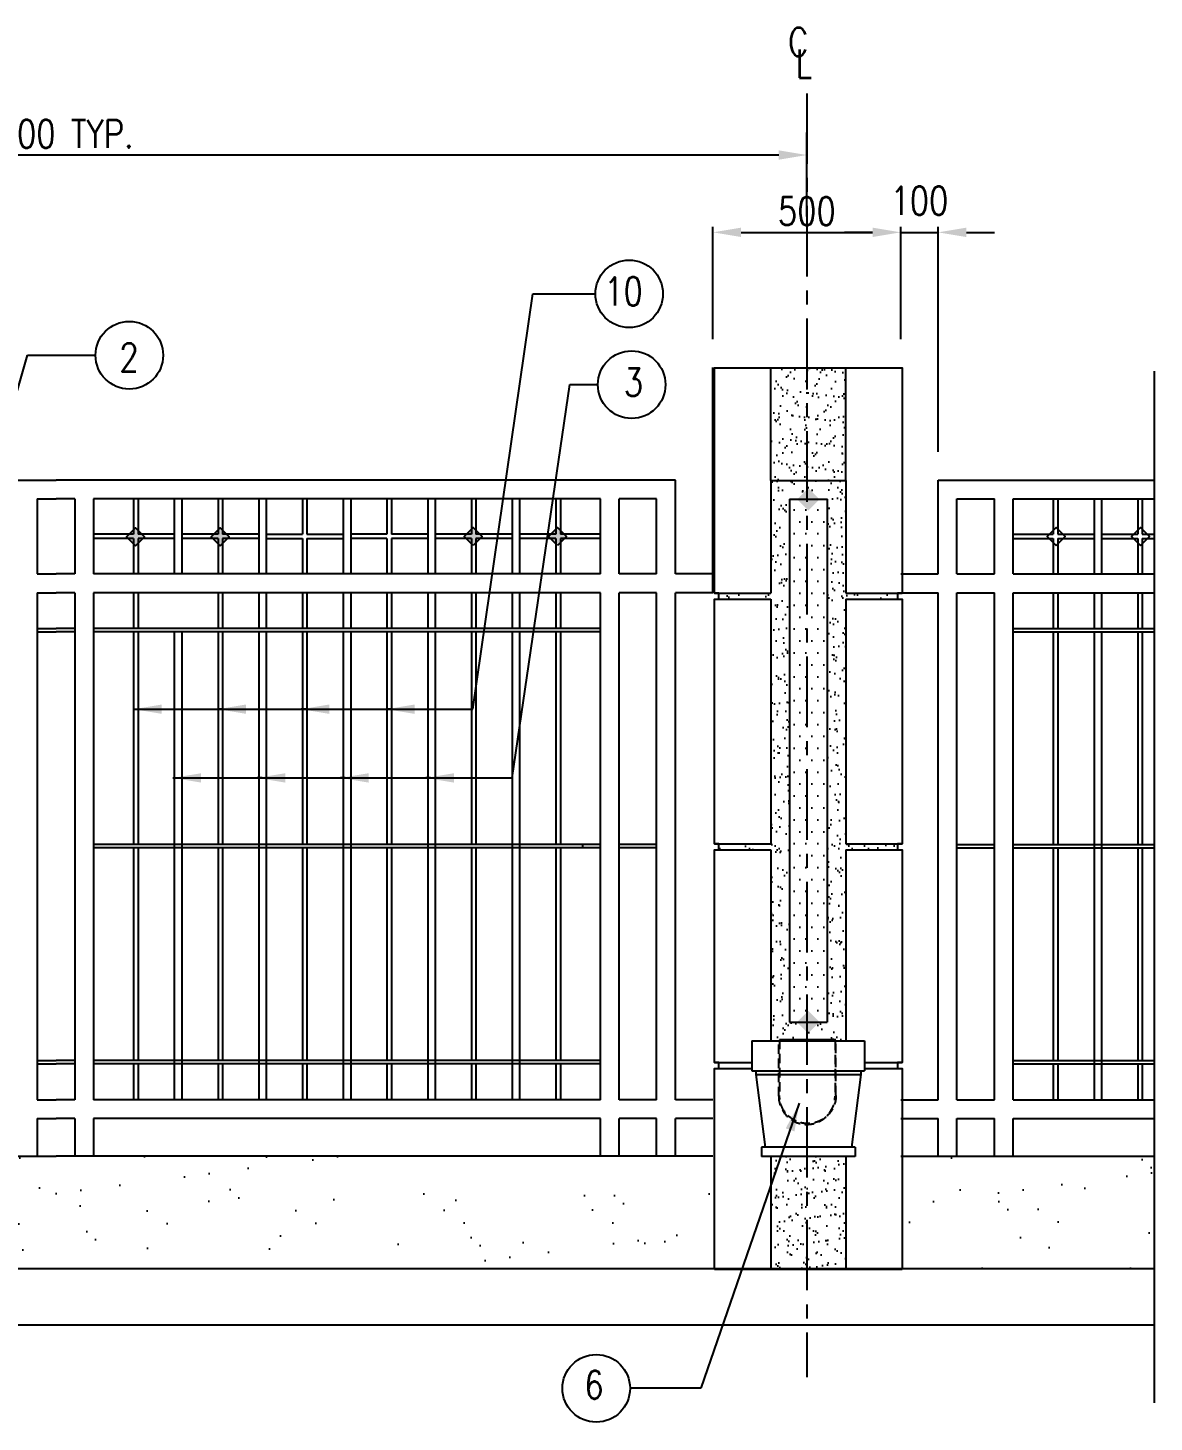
# Model space of a CAD drawing. Extents: x 17901 to 57070, y -1049 to 3900.
# Drawn here: x 25526 to 28526, y -197 to 3515 of the extents above; entities that cross this region are included whole.
import ezdxf

# ---------------------------------------------------------------- set-up
doc = ezdxf.new("R2010")
doc.units = 0
doc.header["$PDMODE"] = 3
doc.header["$PDSIZE"] = -1
doc.linetypes.add('CENTER', pattern=[2, 1.25, -0.25, 0.25, -0.25])
doc.linetypes.add('HIDDEN', pattern=[0.375, 0.25, -0.125])
doc.layers.get('0').update_dxf_attribs({"linetype": 'CONTINUOUS'})
doc.layers.get('DEFPOINTS').update_dxf_attribs({"linetype": 'CONTINUOUS'})
doc.layers.add('0-DIM', color=8, linetype='CONTINUOUS')
doc.layers.add('0-TEXT', color=7, linetype='CONTINUOUS')
doc.styles.add('30', font='romans.shx', dxfattribs={"width": 0.8, "height": 75})
doc.styles.get("Standard").update_dxf_attribs({"font": 'romans.shx', "width": 0.8})
doc.dimstyles.new('CALL', dxfattribs={"dimscale": 30, "dimtxt": 2.5, "dimasz": 2.5, "dimexe": 0.5, "dimexo": 2.5, "dimtad": 0, "dimdec": 0, "dimtxsty": 'STANDARD', "dimcen": 2.5, "dimclrd": 256, "dimclre": 256, "dimclrt": 7, "dimazin": 3, "dimtfac": 1, "dimtdec": 0, "dimtmove": 0, "dimatfit": 3, "dimtolj": 1, "dimtzin": 0})
doc.dimstyles.get("Standard").update_dxf_attribs({"dimscale": 30, "dimtxt": 2.5, "dimasz": 2.5, "dimexe": 0.5, "dimexo": 2.5, "dimtad": 1, "dimdec": 0, "dimtxsty": 'STANDARD', "dimcen": 2.5, "dimclrd": 256, "dimclre": 256, "dimclrt": 7, "dimazin": 3, "dimtfac": 1, "dimtdec": 0, "dimtmove": 0, "dimatfit": 3, "dimtolj": 1, "dimtzin": 0})
pattern_1 = [(142.5, (19597.385, -212.525), (1.60003, 48.94132), [0, -38.608, 0, -43.18, 0, -41.275]), (172.5, (19597.385, -212.525), (-44.95233, 71.6825), [0, -20.828, 0, -34.798, 0, -13.335]), (212.5, (19628.627, -212.525), (-79.09924, 0.14372), [0, -12.7, 0, -45.72, 0, -59.69]), (222.5, (19628.63, -212.525), (-76.35565, 22.29293), [0, -6.35, 0, -29.972, 0, -34.29])]

# ---------------------------------------------------------------- blocks, each defined once
blk = doc.blocks.new('*D6')
at = {"linetype": 'BYBLOCK'}
for p, q in [((23601.3, 3013.5), (23601.3, 3236.9)), ((27601.3, 3013.5), (27601.3, 3236.9)), ((27526.3, 3176.9), (23676.3, 3176.9))]:
    blk.add_line(p, q, dxfattribs=at)
for points in [[(23676.3, 3189.4), (23676.3, 3164.4), (23601.3, 3176.9)], [(27526.3, 3189.4), (27526.3, 3164.4), (27601.3, 3176.9)]]:
    blk.add_solid(points, dxfattribs=at)
at = {"layer": 'DEFPOINTS', "color": 0, "linetype": 'BYBLOCK'}
for p in [(23601.3, 3176.9), (23601.3, 2938.5), (27601.3, 2938.5)]:
    blk.add_point(p, dxfattribs=at)
at = {"color": 7, "linetype": 'BYBLOCK', "insert": (25601.3, 3233.2), "char_height": 75, "attachment_point": 5}
blk.add_mtext('\\A1;4000 TYP.', dxfattribs=at)
blk = doc.blocks.new('COL')
at = {"linetype": 'CONTINUOUS'}
h = blk.add_hatch(dxfattribs=at)
h.set_pattern_fill('AR-SAND', color=2, style=0)
h.set_pattern_definition([(37.5, (-37550.85, -212.525), (-1.60003, 48.941324), [0, -38.608, 0, -43.18, 0, -41.275]), (7.5, (-37550.85, -212.525), (44.95233, 71.68251), [0, -20.828, 0, -34.798, 0, -13.335]), (327.5, (-37582.093, -212.525), (79.099237, 0.14372), [0, -12.7, 0, -45.72, 0, -59.69]), (317.5, (-37582.09, -212.525), (76.35565, 22.29293), [0, -6.35, 0, -29.972, 0, -34.29])])
h.paths.add_polyline_path([(96.1, 2398.8), (-103.9, 2398.8), (-103.9, 2098.8), (96.1, 2098.8)])
h = blk.add_hatch(dxfattribs=at)
h.set_pattern_fill('AR-SAND', color=2, style=0)
h.set_pattern_definition(pattern_1)
h.paths.add_polyline_path([(-103.9, 1782.8), (-241.9, 1782.8), (-241.9, 1798.8), (-103.9, 1798.8), (-103.9, 2098.8), (96.1, 2098.8), (96.1, 1798.8), (234.1, 1798.8), (234.1, 1782.8), (96.1, 1782.8), (96.1, 1131.7), (234.1, 1131.7), (234.1, 1115.7), (96.1, 1115.7), (96.1, 606.8), (-103.9, 606.8), (-103.9, 1115.7), (-241.9, 1115.7), (-241.9, 1131.7), (-103.9, 1131.7)])
h.paths.add_polyline_path([(-53.9, 656.8), (46.1, 656.8), (46.1, 2048.8), (-53.9, 2048.8)], flags=16)
h = blk.add_hatch(dxfattribs=at)
h.set_pattern_fill('DOTS', color=256, scale=20, style=0)
h.set_pattern_definition([(180, (19597.385, -212.525), (-15.875, 31.75), [0, -31.75])])
h.paths.add_polyline_path([(-53.9, 2048.8), (-53.9, 656.8), (46.1, 656.8), (46.1, 2048.8)])
for points in [[(-3.9, 2018.8), (-33.9, 2048.8), (-3.9, 2078.8), (26.1, 2048.8)], [(-3.9, 686.8), (-33.9, 656.8), (-3.9, 626.8), (26.1, 656.8)]]:
    blk.add_hatch(color=2, dxfattribs=at).paths.add_polyline_path(points)
h = blk.add_hatch(dxfattribs=at)
h.set_pattern_fill('AR-SAND', color=2, style=0)
h.set_pattern_definition(pattern_1)
h.paths.add_polyline_path([(-103.9, -1.2), (96.1, -1.2), (96.1, 298.8), (-103.9, 298.8)])
at = {"color": 2}
for p, q in [((-103.9, 2098.8), (-103.9, 2398.8)), ((96.1, 2098.8), (96.1, 2398.8)), ((-103.9, 2098.8), (-103.9, 1798.8)), ((96.1, 2098.8), (-103.9, 2098.8)), ((96.1, 2098.8), (96.1, 1798.8)), ((-53.9, 2048.8), (-53.9, 656.8)), ((46.1, 2048.8), (-53.9, 2048.8)), ((46.1, 2048.8), (46.1, 656.8)), ((-103.9, 1798.8), (-253.9, 1798.8)), ((-103.9, 1782.8), (-253.9, 1782.8)), ((-103.9, 1782.8), (-103.9, 1131.7)), ((246.1, 1798.8), (96.1, 1798.8)), ((96.1, 1782.8), (96.1, 1131.7)), ((246.1, 1782.8), (96.1, 1782.8)), ((-103.9, 1131.7), (-253.9, 1131.7)), ((-103.9, 1115.7), (-253.9, 1115.7)), ((-103.9, 1115.7), (-103.9, 606.8)), ((246.1, 1131.7), (96.1, 1131.7)), ((96.1, 1115.7), (96.1, 606.8)), ((246.1, 1115.7), (96.1, 1115.7)), ((46.1, 656.8), (-53.9, 656.8)), ((46.1, 656.8), (-53.9, 656.8)), ((146.1, 606.8), (-153.9, 606.8)), ((-153.9, 606.8), (-153.9, 526.8)), ((146.1, 606.8), (146.1, 526.8)), ((-153.9, 548.8), (-253.9, 548.8)), ((-153.9, 532.8), (-253.9, 532.8)), ((146.1, 526.8), (-153.9, 526.8)), ((-143.9, 526.8), (-143.9, 516.8)), ((136.1, 526.8), (136.1, 516.8)), ((246.1, 548.8), (146.1, 548.8)), ((246.1, 532.8), (146.1, 532.8)), ((-143.9, 516.8), (-119.1, 323.8)), ((136.1, 516.8), (-143.9, 516.8)), ((136.1, 516.8), (111.2, 323.8)), ((-128.9, 323.8), (121.1, 323.8)), ((-128.9, 323.8), (-128.9, 298.8)), ((-128.9, 298.8), (121.1, 298.8)), ((-103.9, 298.8), (-103.9, -1.2)), ((96.1, 298.8), (96.1, -1.2)), ((121.1, 323.8), (121.1, 298.8)), ((246.1, -1.2), (-253.9, -1.2))]:
    blk.add_line(p, q, dxfattribs=at)
at = {"color": 4}
blk.add_lwpolyline([(246.1, -1.2), (246.1, 532.8), (234.1, 532.8), (234.1, 548.8), (246.1, 548.8), (246.1, 1115.7), (234.1, 1115.7), (234.1, 1131.7), (246.1, 1131.7), (246.1, 1782.8), (234.1, 1782.8), (234.1, 1798.8), (246.1, 1798.8), (246.1, 2398.8), (-253.9, 2398.8), (-253.9, 1798.8), (-241.9, 1798.8), (-241.9, 1782.8), (-253.9, 1782.8), (-253.9, 1131.7), (-241.9, 1131.7), (-241.9, 1115.7), (-253.9, 1115.7), (-253.9, 548.8), (-241.9, 548.8), (-241.9, 532.8), (-253.9, 532.8), (-253.9, -1.2)], dxfattribs=at)
at = {"layer": '0-DIM', "linetype": 'HIDDEN', "ltscale": 100}
for p, q in [((-77.5, 461.5), (-77.5, 609.5)), ((72.7, 609.5), (72.7, 461.5))]:
    blk.add_line(p, q, dxfattribs=at)
at = {"layer": '0-DIM'}
blk.add_line((-77.5, 609.5), (72.7, 609.5), dxfattribs=at)
at = {"layer": '0-DIM', "linetype": 'HIDDEN', "ltscale": 100}
blk.add_arc((-2.4, 461.5), 75.1, 180, 0, dxfattribs=at)
blk = doc.blocks.new('A$C6A4774B1')
at = {"layer": '0-TEXT', "style": '30', "width": 0.8}
for s, p in [('C', (-8.6, 57.6)), ('L', (12, 0))]:
    blk.add_text(s, height=75, dxfattribs=at).set_placement(p)
blk = doc.blocks.new('*D43')
at = {"linetype": 'BYBLOCK'}
for p, q in [((27776.3, 2971), (27701.3, 2971)), ((27851.3, 2686.3), (27851.3, 2986)), ((27851.3, 2971), (27951.3, 2971)), ((27851.3, 2971), (27951.3, 2971)), ((27951.3, 2386.3), (27951.3, 2986)), ((28026.3, 2971), (28101.3, 2971))]:
    blk.add_line(p, q, dxfattribs=at)
for points in [[(27776.3, 2983.5), (27776.3, 2958.5), (27851.3, 2971)], [(28026.3, 2983.5), (28026.3, 2958.5), (27951.3, 2971)]]:
    blk.add_solid(points, dxfattribs=at)
at = {"layer": 'DEFPOINTS', "color": 0, "linetype": 'BYBLOCK'}
for p in [(27951.3, 2971), (27851.3, 2611.3), (27951.3, 2311.3)]:
    blk.add_point(p, dxfattribs=at)
at = {"color": 7, "linetype": 'BYBLOCK', "insert": (27901.3, 3055.4), "char_height": 75, "attachment_point": 5}
blk.add_mtext('\\A1;100', dxfattribs=at)
blk = doc.blocks.new('*D44')
at = {"linetype": 'BYBLOCK'}
for p, q in [((27351.3, 2686.3), (27351.3, 2986)), ((27426.3, 2971), (27776.3, 2971)), ((27851.3, 2686.3), (27851.3, 2986))]:
    blk.add_line(p, q, dxfattribs=at)
for points in [[(27426.3, 2983.5), (27426.3, 2958.5), (27351.3, 2971)], [(27776.3, 2983.5), (27776.3, 2958.5), (27851.3, 2971)]]:
    blk.add_solid(points, dxfattribs=at)
at = {"layer": 'DEFPOINTS', "color": 0, "linetype": 'BYBLOCK'}
for p in [(27851.3, 2971), (27351.3, 2611.3), (27851.3, 2611.3)]:
    blk.add_point(p, dxfattribs=at)
at = {"color": 7, "linetype": 'BYBLOCK', "insert": (27601.3, 3027.3), "char_height": 75, "attachment_point": 5}
blk.add_mtext('\\A1;500', dxfattribs=at)
blk = doc.blocks.new('A$C34692B1F')
at = {"layer": '0-DIM', "linetype": 'HIDDEN', "ltscale": 100}
for p, q in [((0, 75.1), (0, 223.1)), ((150.2, 223.1), (150.2, 75.1))]:
    blk.add_line(p, q, dxfattribs=at)
blk.add_arc((75.1, 75.1), 75.1, 180, 0, dxfattribs=at)

msp = doc.modelspace()

# ---------------------------------------------------------------- hatches: boundary and pattern name
at = {"linetype": 'CONTINUOUS'}
h = msp.add_hatch(color=256, dxfattribs=at)
h.paths.add_polyline_path([(26937.4, 2137), (26913.3, 2161.1), (26937.4, 2185.1), (26961.4, 2161.1)])
h.paths.add_polyline_path([(26712.4, 2137), (26688.3, 2161.1), (26712.4, 2185.1), (26736.4, 2161.1)])
h.paths.add_polyline_path([(26038.3, 2136.2), (26062.4, 2160.3), (26038.3, 2184.3), (26014.3, 2160.3)])
h.paths.add_polyline_path([(25813.3, 2136.2), (25837.4, 2160.3), (25813.3, 2184.3), (25789.3, 2160.3)])
h = msp.add_hatch(dxfattribs=at)
h.set_pattern_fill('AR-SAND', color=2, scale=5, style=0)
h.paths.add_polyline_path([(19351.3, 211.3), (19351.3, 511.3), (19040.7, 511.3), (19040.7, 211.3)])
h.paths.add_polyline_path([(28526.4, 211.3), (28526.4, 511.3), (27851.3, 511.3), (27851.3, 211.3)])
h = msp.add_hatch(dxfattribs=at)
h.set_pattern_fill('AR-SAND', color=2, scale=5, style=0)
h.paths.add_polyline_path([(27351.3, 211.3), (27351.3, 511.3), (25601.3, 511.3), (23851.3, 511.3), (23851.3, 211.3)])
h.paths.add_polyline_path([(21601.3, 511.3), (19851.3, 511.3), (19851.3, 211.3), (21601.3, 211.3), (23351.3, 211.3), (23351.3, 511.3)])
h.paths.add_polyline_path([(20062.6, 237.8), (20828.7, 237.8), (20828.7, 350.3), (20062.6, 350.3)], flags=24)

# ---------------------------------------------------------------- linework, layer by layer
at = {"color": 2}
for p, q in [((27351.3, 2011.3), (27351.3, 2611.3)), ((25807.8, 2261.3), (25807.8, 2167.3)), ((25819.8, 2261.3), (25819.8, 2167.3)), ((25916.3, 2261.3), (25916.3, 2061.3)), ((25936.3, 2261.3), (25936.3, 2061.3)), ((26032.8, 2261.3), (26032.8, 2167.3)), ((26044.8, 2261.3), (26044.8, 2167.3)), ((26141.3, 2261.3), (26141.3, 2061.3)), ((26161.3, 2261.3), (26161.3, 2061.3)), ((26257.8, 2261.3), (26257.8, 2167.3)), ((26269.8, 2261.3), (26269.8, 2167.3)), ((26366.3, 2261.3), (26366.3, 2061.3)), ((26386.3, 2261.3), (26386.3, 2061.3)), ((26482.8, 2261.3), (26482.8, 2167.3)), ((26494.8, 2261.3), (26494.8, 2167.3)), ((26591.3, 2261.3), (26591.3, 2061.3)), ((26611.3, 2261.3), (26611.3, 2061.3)), ((26707.8, 2261.3), (26707.8, 2167.3)), ((26719.8, 2261.3), (26719.8, 2167.3)), ((26816.3, 2261.3), (26816.3, 2061.3)), ((26836.3, 2261.3), (26836.3, 2061.3)), ((26932.8, 2261.3), (26932.8, 2167.3)), ((26944.8, 2261.3), (26944.8, 2167.3)), ((28257.8, 2261.3), (28257.8, 2167.3)), ((28269.8, 2261.3), (28269.8, 2167.3)), ((28366.3, 2261.3), (28366.3, 2061.3)), ((28386.3, 2261.3), (28386.3, 2061.3)), ((28482.8, 2261.3), (28482.8, 2167.3)), ((28494.8, 2261.3), (28494.8, 2167.3)), ((25807.8, 2167.3), (25701.3, 2167.3)), ((25807.8, 2155.3), (25701.3, 2155.3)), ((25807.8, 2155.3), (25807.8, 2061.3)), ((25916.3, 2167.3), (25819.8, 2167.3)), ((25916.3, 2155.3), (25819.8, 2155.3)), ((25819.8, 2155.3), (25819.8, 2061.3)), ((26032.8, 2167.3), (25936.3, 2167.3)), ((26032.8, 2155.3), (25936.3, 2155.3)), ((26032.8, 2155.3), (26032.8, 2061.3)), ((26141.3, 2167.3), (26044.8, 2167.3)), ((26044.8, 2155.3), (26044.8, 2061.3)), ((26141.3, 2155.3), (26044.8, 2155.3)), ((26161.3, 2167.3), (26257.8, 2167.3)), ((26161.3, 2155.3), (26257.8, 2155.3)), ((26257.8, 2155.3), (26257.8, 2061.3)), ((26269.8, 2167.3), (26366.3, 2167.3)), ((26269.8, 2155.3), (26269.8, 2061.3)), ((26269.8, 2155.3), (26366.3, 2155.3)), ((26482.8, 2167.3), (26386.3, 2167.3)), ((26482.8, 2155.3), (26386.3, 2155.3)), ((26482.8, 2155.3), (26482.8, 2061.3)), ((26591.3, 2167.3), (26494.8, 2167.3)), ((26494.8, 2155.3), (26494.8, 2061.3)), ((26591.3, 2155.3), (26494.8, 2155.3)), ((26707.8, 2167.3), (26611.3, 2167.3)), ((26707.8, 2155.3), (26611.3, 2155.3)), ((26707.8, 2155.3), (26707.8, 2061.3)), ((26816.3, 2167.3), (26719.8, 2167.3)), ((26719.8, 2155.3), (26719.8, 2061.3)), ((26816.3, 2155.3), (26719.8, 2155.3)), ((26932.8, 2167.3), (26836.3, 2167.3)), ((26932.8, 2155.3), (26836.3, 2155.3)), ((26932.8, 2155.3), (26932.8, 2061.3)), ((27051.3, 2167.3), (26944.8, 2167.3)), ((27051.3, 2155.3), (26944.8, 2155.3)), ((26944.8, 2155.3), (26944.8, 2061.3)), ((28151.3, 2167.3), (28257.8, 2167.3)), ((28151.3, 2155.3), (28257.8, 2155.3)), ((28257.8, 2155.3), (28257.8, 2061.3)), ((28269.8, 2167.3), (28366.3, 2167.3)), ((28269.8, 2155.3), (28269.8, 2061.3)), ((28269.8, 2155.3), (28366.3, 2155.3)), ((28386.3, 2167.3), (28482.8, 2167.3)), ((28386.3, 2155.3), (28482.8, 2155.3)), ((28482.8, 2155.3), (28482.8, 2061.3)), ((28494.8, 2167.3), (28526.4, 2167.3)), ((28494.8, 2155.3), (28494.8, 2061.3)), ((28494.8, 2155.3), (28526.4, 2155.3)), ((25807.8, 2011.3), (25807.8, 1915.8)), ((25819.8, 2011.3), (25819.8, 1915.8)), ((26032.8, 2011.3), (26032.8, 1915.8)), ((26044.8, 2011.3), (26044.8, 1915.8)), ((26141.3, 2011.3), (26141.3, 1915.8)), ((26161.3, 2011.3), (26161.3, 1915.8)), ((26257.8, 2011.3), (26257.8, 1915.8)), ((26269.8, 2011.3), (26269.8, 1915.8)), ((26366.3, 2011.3), (26366.3, 1915.8)), ((26386.3, 2011.3), (26386.3, 1915.8)), ((26482.8, 2011.3), (26482.8, 1915.8)), ((26494.8, 2011.3), (26494.8, 1915.8)), ((26591.3, 2011.3), (26591.3, 1915.8)), ((26611.3, 2011.3), (26611.3, 1915.8)), ((26707.8, 2011.3), (26707.8, 1915.8)), ((26719.8, 2011.3), (26719.8, 1915.8)), ((26816.3, 2011.3), (26816.3, 1915.8)), ((26836.3, 2011.3), (26836.3, 1915.8)), ((26932.8, 2011.3), (26932.8, 1915.8)), ((26944.8, 2011.3), (26944.8, 1915.8)), ((28257.8, 2011.3), (28257.8, 1915.8)), ((28269.8, 2011.3), (28269.8, 1915.8)), ((28366.3, 2011.3), (28366.3, 1915.8)), ((28386.3, 2011.3), (28386.3, 1915.8)), ((28482.8, 2011.3), (28482.8, 1915.8)), ((28494.8, 2011.3), (28494.8, 1915.8)), ((25551.3, 1915.8), (25601.3, 1915.8)), ((25551.3, 1906.8), (25601.3, 1906.8)), ((25651.3, 1915.8), (25601.3, 1915.8)), ((25651.3, 1906.8), (25601.3, 1906.8)), ((27051.3, 1915.8), (25701.3, 1915.8)), ((27051.3, 1906.8), (25701.3, 1906.8)), ((25807.8, 1906.8), (25807.8, 1340.7)), ((25819.8, 1906.8), (25819.8, 1340.7)), ((25916.3, 1906.8), (25916.3, 661.3)), ((25936.3, 1906.8), (25936.3, 661.3)), ((26032.8, 1906.8), (26032.8, 1340.7)), ((26044.8, 1906.8), (26044.8, 1340.7)), ((26141.3, 1906.8), (26141.3, 661.3)), ((26161.3, 1906.8), (26161.3, 661.3)), ((26257.8, 1906.8), (26257.8, 1340.7)), ((26269.8, 1906.8), (26269.8, 1340.7)), ((26366.3, 1906.8), (26366.3, 661.3)), ((26386.3, 1906.8), (26386.3, 661.3)), ((26482.8, 1906.8), (26482.8, 1340.7)), ((26494.8, 1906.8), (26494.8, 1340.7)), ((26591.3, 1906.8), (26591.3, 661.3)), ((26611.3, 1906.8), (26611.3, 661.3)), ((26707.8, 1906.8), (26707.8, 1340.7)), ((26719.8, 1906.8), (26719.8, 1340.7)), ((26816.3, 1906.8), (26816.3, 661.3)), ((26836.3, 1906.8), (26836.3, 661.3)), ((26932.8, 1906.8), (26932.8, 1340.7)), ((26944.8, 1906.8), (26944.8, 1340.7)), ((28151.3, 1915.8), (28526.4, 1915.8)), ((28151.3, 1906.8), (28526.4, 1906.8)), ((28257.8, 1906.8), (28257.8, 1340.7)), ((28269.8, 1906.8), (28269.8, 1340.7)), ((28366.3, 1906.8), (28366.3, 661.3)), ((28386.3, 1906.8), (28386.3, 661.3)), ((28482.8, 1906.8), (28482.8, 1340.7)), ((28494.8, 1906.8), (28494.8, 1340.7)), ((27051.3, 1340.7), (25701.3, 1340.7)), ((27003.9, 1340.7), (27003.9, 1331.7)), ((27201.3, 1340.7), (27101.3, 1340.7)), ((28001.3, 1340.7), (28101.3, 1340.7)), ((28151.3, 1340.7), (28526.4, 1340.7)), ((27051.3, 1331.7), (25701.3, 1331.7)), ((25807.8, 1331.7), (25807.8, 765.8)), ((25819.8, 1331.7), (25819.8, 765.8)), ((26032.8, 1331.7), (26032.8, 765.8)), ((26044.8, 1331.7), (26044.8, 765.8)), ((26257.8, 1331.7), (26257.8, 765.8)), ((26269.8, 1331.7), (26269.8, 765.8)), ((26482.8, 1331.7), (26482.8, 765.8)), ((26494.8, 1331.7), (26494.8, 765.8)), ((26707.8, 1331.7), (26707.8, 765.8)), ((26719.8, 1331.7), (26719.8, 765.8)), ((26932.8, 1331.7), (26932.8, 765.8)), ((26944.8, 1331.7), (26944.8, 765.8)), ((27201.3, 1331.7), (27101.3, 1331.7)), ((28001.3, 1331.7), (28101.3, 1331.7)), ((28151.3, 1331.7), (28526.4, 1331.7)), ((28257.8, 1331.7), (28257.8, 765.8)), ((28269.8, 1331.7), (28269.8, 765.8)), ((28482.8, 1331.7), (28482.8, 765.8)), ((28494.8, 1331.7), (28494.8, 765.8)), ((25551.3, 765.8), (25601.3, 765.8)), ((25551.3, 756.8), (25601.3, 756.8)), ((25651.3, 765.8), (25601.3, 765.8)), ((25651.3, 756.8), (25601.3, 756.8)), ((27051.3, 765.8), (25701.3, 765.8)), ((27051.3, 756.8), (25701.3, 756.8)), ((25807.8, 756.8), (25807.8, 661.3)), ((25819.8, 756.8), (25819.8, 661.3)), ((26032.8, 756.8), (26032.8, 661.3)), ((26044.8, 756.8), (26044.8, 661.3)), ((26257.8, 756.8), (26257.8, 661.3)), ((26269.8, 756.8), (26269.8, 661.3)), ((26482.8, 756.8), (26482.8, 661.3)), ((26494.8, 756.8), (26494.8, 661.3)), ((26707.8, 756.8), (26707.8, 661.3)), ((26719.8, 756.8), (26719.8, 661.3)), ((26932.8, 756.8), (26932.8, 661.3)), ((26944.8, 756.8), (26944.8, 661.3)), ((28151.3, 765.8), (28526.4, 765.8)), ((28151.3, 756.8), (28526.4, 756.8)), ((28257.8, 756.8), (28257.8, 661.3)), ((28269.8, 756.8), (28269.8, 661.3)), ((28482.8, 756.8), (28482.8, 661.3)), ((28494.8, 756.8), (28494.8, 661.3))]:
    msp.add_line(p, q, dxfattribs=at)
for p, q in [((28526.4, 2601.1), (28526.4, -145.7)), ((23951.3, 2311.3), (25601.3, 2311.3)), ((27251.3, 2311.3), (25601.3, 2311.3)), ((27251.3, 2061.3), (27251.3, 2311.3)), ((27951.3, 2311.3), (28526.4, 2311.3)), ((27951.3, 2061.3), (27951.3, 2311.3)), ((25551.3, 2261.3), (25551.3, 2061.3)), ((25551.3, 2261.3), (25601.3, 2261.3)), ((25651.3, 2261.3), (25601.3, 2261.3)), ((25651.3, 2261.3), (25651.3, 2061.3)), ((27051.3, 2261.3), (25701.3, 2261.3)), ((25701.3, 2261.3), (25701.3, 2061.3)), ((27051.3, 2061.3), (27051.3, 2261.3)), ((27101.3, 2061.3), (27101.3, 2261.3)), ((27201.3, 2261.3), (27101.3, 2261.3)), ((27201.3, 2061.3), (27201.3, 2261.3)), ((28001.3, 2061.3), (28001.3, 2261.3)), ((28001.3, 2261.3), (28101.3, 2261.3)), ((28101.3, 2061.3), (28101.3, 2261.3)), ((28151.3, 2261.3), (28526.4, 2261.3)), ((28151.3, 2061.3), (28151.3, 2261.3)), ((25551.3, 2061.3), (25601.3, 2061.3)), ((25651.3, 2061.3), (25601.3, 2061.3)), ((27051.3, 2061.3), (25701.3, 2061.3)), ((27201.3, 2061.3), (27101.3, 2061.3)), ((27351.3, 2061.3), (27251.3, 2061.3)), ((27851.3, 2061.3), (27951.3, 2061.3)), ((28001.3, 2061.3), (28101.3, 2061.3)), ((28151.3, 2061.3), (28526.4, 2061.3)), ((25551.3, 2011.3), (25551.3, 661.3)), ((25551.3, 2011.3), (25601.3, 2011.3)), ((25651.3, 2011.3), (25601.3, 2011.3)), ((25651.3, 2011.3), (25651.3, 661.3)), ((25701.3, 2011.3), (25701.3, 661.3)), ((27051.3, 2011.3), (25701.3, 2011.3)), ((27051.3, 661.3), (27051.3, 2011.3)), ((27101.3, 661.3), (27101.3, 2011.3)), ((27201.3, 2011.3), (27101.3, 2011.3)), ((27201.3, 661.3), (27201.3, 2011.3)), ((27251.3, 661.3), (27251.3, 2011.3)), ((27351.3, 2011.3), (27251.3, 2011.3)), ((27851.3, 2011.3), (27951.3, 2011.3)), ((27951.3, 661.3), (27951.3, 2011.3)), ((28001.3, 661.3), (28001.3, 2011.3)), ((28001.3, 2011.3), (28101.3, 2011.3)), ((28101.3, 661.3), (28101.3, 2011.3)), ((28151.3, 661.3), (28151.3, 2011.3)), ((28151.3, 2011.3), (28526.4, 2011.3)), ((25551.3, 661.3), (25601.3, 661.3)), ((25651.3, 661.3), (25601.3, 661.3)), ((27051.3, 661.3), (25701.3, 661.3)), ((27201.3, 661.3), (27101.3, 661.3)), ((27351.3, 661.3), (27251.3, 661.3)), ((27851.3, 661.3), (27951.3, 661.3)), ((28001.3, 661.3), (28101.3, 661.3)), ((28151.3, 661.3), (28526.4, 661.3)), ((25551.3, 611.3), (25551.3, 511.3)), ((25551.3, 611.3), (25601.3, 611.3)), ((25651.3, 611.3), (25601.3, 611.3)), ((25651.3, 611.3), (25651.3, 511.3)), ((27051.3, 611.3), (25701.3, 611.3)), ((25701.3, 611.3), (25701.3, 511.3)), ((27051.3, 511.3), (27051.3, 611.3)), ((27101.3, 511.3), (27101.3, 611.3)), ((27201.3, 611.3), (27101.3, 611.3)), ((27201.3, 511.3), (27201.3, 611.3)), ((27251.3, 511.3), (27251.3, 611.3)), ((27351.3, 611.3), (27251.3, 611.3)), ((27851.3, 611.3), (27951.3, 611.3)), ((27951.3, 511.3), (27951.3, 611.3)), ((28001.3, 511.3), (28001.3, 611.3)), ((28001.3, 611.3), (28101.3, 611.3)), ((28101.3, 511.3), (28101.3, 611.3)), ((28151.3, 611.3), (28526.4, 611.3)), ((28151.3, 511.3), (28151.3, 611.3)), ((23851.3, 511.3), (25601.3, 511.3)), ((27351.3, 511.3), (25601.3, 511.3)), ((27851.3, 511.3), (28526.4, 511.3)), ((28526.4, 211.3), (21601.3, 211.3))]:
    msp.add_line(p, q)
at = {"color": 5}
msp.add_line((28526.4, 61.3), (21601.3, 61.3), dxfattribs=at)
at = {"color": 2}
for points in [[(25813.3, 2136.2), (25837.4, 2160.3), (25813.3, 2184.3), (25789.3, 2160.3)], [(26038.3, 2136.2), (26062.4, 2160.3), (26038.3, 2184.3), (26014.3, 2160.3)], [(26712.4, 2137), (26688.3, 2161.1), (26712.4, 2185.1), (26736.4, 2161.1)], [(26937.4, 2137), (26913.3, 2161.1), (26937.4, 2185.1), (26961.4, 2161.1)], [(28265.3, 2137), (28289.4, 2161.1), (28265.3, 2185.1), (28241.3, 2161.1)], [(28490.3, 2137), (28514.4, 2161.1), (28490.3, 2185.1), (28466.3, 2161.1)]]:
    msp.add_lwpolyline(points, close=True, dxfattribs=at)
at = {"layer": '0-DIM', "linetype": 'CENTER', "ltscale": 150}
msp.add_line((27601.3, 3341.2), (27601.3, -77.5), dxfattribs=at)
at = {"layer": '0-DIM'}
for p, q in [((26045.5, 1701.2), (26032.8, 1701.2)), ((26032.8, 1701.2), (26333.8, 1701.2)), ((26107.8, 1701.2), (26303.4, 1701.2)), ((26267.2, 1701.2), (26254.5, 1701.2)), ((26494.3, 1701.2), (26481.6, 1701.2)), ((26150.1, 1518.2), (26137.4, 1518.2)), ((26137.4, 1518.2), (26438.4, 1518.2)), ((26212.4, 1518.2), (26408, 1518.2)), ((26371.8, 1518.2), (26359.1, 1518.2)), ((26598.8, 1518.2), (26586.1, 1518.2))]:
    msp.add_line(p, q, dxfattribs=at)
for points in [[(26107.8, 1688.7), (26107.8, 1713.7), (26032.8, 1701.2)], [(26329.5, 1688.7), (26329.5, 1713.7), (26254.5, 1701.2)], [(26556.6, 1688.7), (26556.6, 1713.7), (26481.6, 1701.2)], [(26212.4, 1505.7), (26212.4, 1530.7), (26137.4, 1518.2)], [(26434.1, 1505.7), (26434.1, 1530.7), (26359.1, 1518.2)], [(26661.1, 1505.7), (26661.1, 1530.7), (26586.1, 1518.2)]]:
    msp.add_solid(points, dxfattribs=at)
at = {"layer": '0-TEXT', "color": 8}
for centre in [(27128.1, 2807.3), (25796.5, 2643.8), (27134.6, 2565.5), (27040.3, -107.3)]:
    msp.add_circle(centre, 90, dxfattribs=at)

# ---------------------------------------------------------------- block references
at = {"xscale": -1}
msp.add_blockref('COL', (27601.3, 211.3), dxfattribs=at)
at = {"layer": '0-DIM'}
msp.add_blockref('A$C34692B1F', (27526.3, 595.5), dxfattribs=at)
at = {"layer": '0-TEXT'}
msp.add_blockref('A$C6A4774B1', (27559.9, 3382.9), dxfattribs=at)

# ---------------------------------------------------------------- texts
at = {"layer": '0-DIM', "color": 7, "insert": (26916.7, 2510.8), "char_height": 75, "attachment_point": 4}
msp.add_mtext('\\A1;', dxfattribs=at)
at = {"layer": '0-TEXT', "style": '30', "width": 0.8}
for s, p in [('10', (27061.5, 2776.4)), ('2', (25770.2, 2600.7)), ('3', (27113.8, 2534.6)), ('6', (27008.7, -135.5))]:
    msp.add_text(s, height=75, dxfattribs=at).set_placement(p)

# ---------------------------------------------------------------- dimensions: what is measured, and where the dimension line sits
at = {"layer": '0-DIM'}
dim = msp.add_linear_dim(base=(23601.3, 3176.9), p1=(27601.3, 2938.5), p2=(23601.3, 2938.5), text='<> TYP.', dimstyle='STANDARD', override={"dimscale": 30, "dimtxt": 2.5, "dimasz": 2.5, "dimexe": 2, "dimexo": 2.5, "dimgap": 0.625, "dimtad": 1, "dimtih": 0, "dimtoh": 0, "dimdec": 0, "dimzin": 8, "dimcen": 2.5, "dimclrd": 256, "dimclre": 256, "dimclrt": 7, "dimtdec": 0, "dimtofl": 1}, dxfattribs=at)
dim.commit()
dim.dimension.update_dxf_attribs({"geometry": '*D6', "text_midpoint": (25601.3, 3233.2)})
for base, p1, p2, picture, middle in [((27951.3, 2971), (27851.3, 2611.3), (27951.3, 2311.3), '*D43', (27901.3, 3055.4)), ((27851.3, 2971), (27351.3, 2611.3), (27851.3, 2611.3), '*D44', (27601.3, 3027.3))]:
    dim = msp.add_linear_dim(base=base, p1=p1, p2=p2, dimstyle='CALL', override={"dimtad": 1}, dxfattribs=at)
    dim.commit()
    dim.dimension.update_dxf_attribs({"geometry": picture, "text_midpoint": middle})

# ---------------------------------------------------------------- leaders
for points in [[(25807.9, 1701.2), (26711.6, 1701.2), (26871.6, 2807.3), (27038.1, 2807.3)], [(25912.4, 1518.2), (26816.2, 1518.2), (26969.6, 2565.5), (27044.6, 2565.5)]]:
    msp.add_leader(points, dimstyle='CALL', override={"dimtad": 1}, dxfattribs=at)
for points in [[(24982.8, 756.8), (25525.4, 2643.8), (25706.5, 2643.8)], [(27581.2, 651.7), (27319.1, -107.3), (27130.3, -107.3)]]:
    msp.add_leader(points, dimstyle='CALL', dxfattribs=at)

doc.saveas('drawing.dxf')
